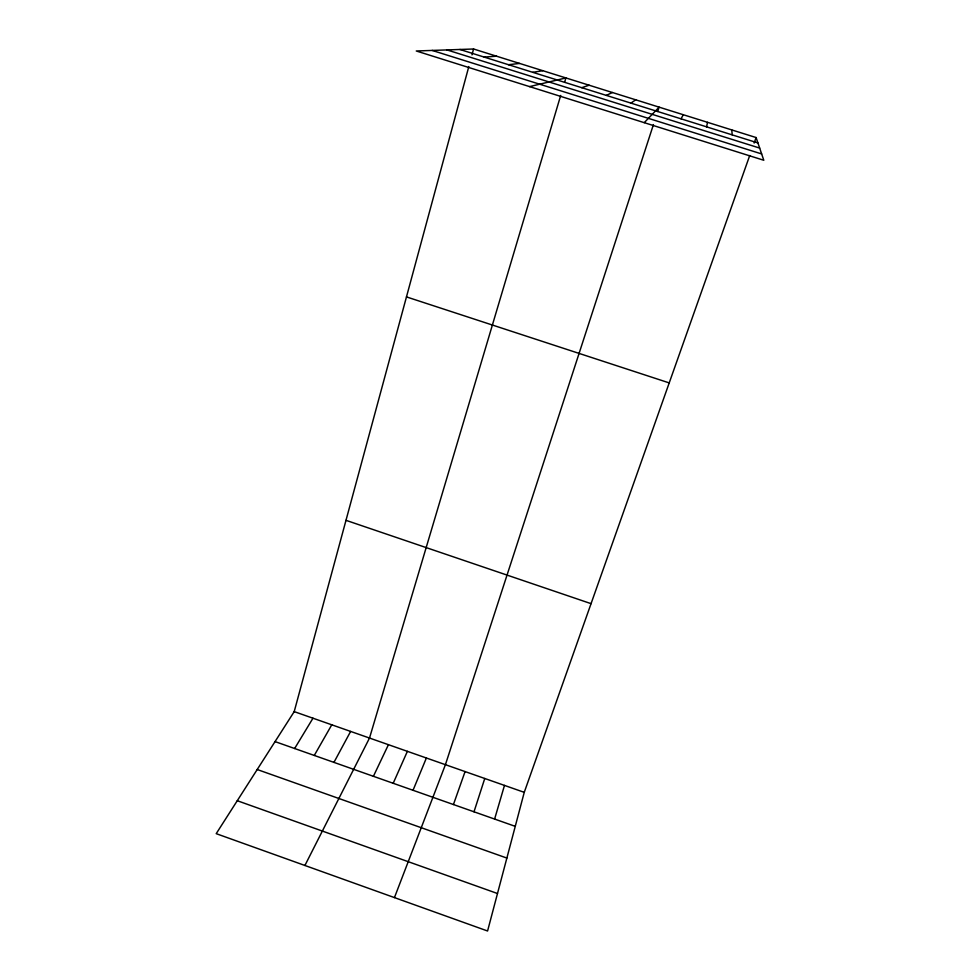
<?xml version="1.0" encoding="UTF-8"?>
<svg xmlns="http://www.w3.org/2000/svg" width="980" height="980" viewBox="0 0 980 980"><rect width="100%" height="100%" fill="white"/><g stroke="black" fill="none" stroke-linecap="round" stroke-linejoin="round"><path stroke-width="1.47" d="M706.617 126.849L707.486 122.316M749.737 155.489L524.251 792.342L487.575 931L216.213 833.662L294.208 711.627L468.82 66.554M471.98 54.856L473.573 49L756.095 137.543L763.788 160.255L416.267 50.984L473.573 49M494.606 819.072L504.48 785.409M560.695 95.44L369.509 738.05L304.915 865.475M564.59 82.308L565.901 77.934L529.58 86.608M474.002 811.795L484.757 778.488M653.439 124.595L445.422 764.682L394.45 897.594M657.69 111.512L659.111 107.151L644.24 122.659M453.434 804.543L465.071 771.579M754.135 143.068L756.095 137.543M413.033 790.284L426.386 758.005M393.201 783.289L407.386 751.342M373.405 776.307L388.435 744.69M681.063 118.837L683.268 114.721M333.947 762.379L350.632 731.423M314.274 755.445L331.779 724.808M294.637 748.512L312.975 718.205M630.899 103.108L635.726 99.825M606.289 95.379L612.39 92.512M581.74 87.686L589.115 85.211M532.826 72.336L542.736 70.683M508.461 64.705L519.62 63.431M484.157 57.073L496.566 56.203M459.914 49.478L757.92 142.945M446.954 49.919L759.659 148.078M432.192 50.433L761.644 153.934M406.467 296.903L669.217 382.911M345.989 520.331L591.062 603.655M294.208 711.627L524.251 792.342M275.049 741.603L515.26 826.348M257.201 769.52L506.868 858.064M237.27 800.721L497.485 893.515M731.754 129.924L732.232 134.885"/></g></svg>
